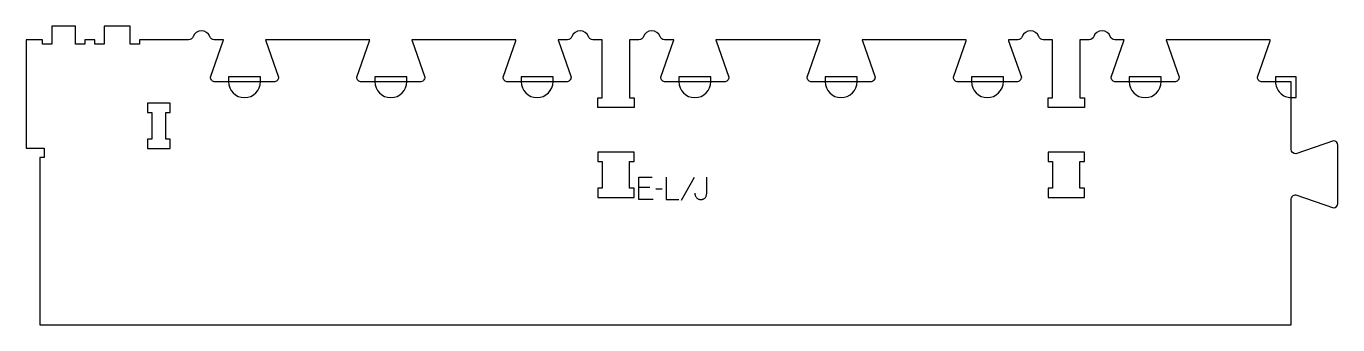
# Model space of a CAD drawing. Extents: x 0 to 1747, y 0 to 398.
import ezdxf

# ---------------------------------------------------------------- set-up
doc = ezdxf.new("R2010")
doc.units = 0
for name, color, linetype in [('1_ANYTOOL_1MMDEEP_LABELS_S', 2, 'CONTINUOUS'), ('3_ANYTOOL_CUTTHROUGH_INSID', 4, 'CONTINUOUS'), ('4_ANYTOOL_CUTTHROUGH_OUTSI', 5, 'CONTINUOUS'), ('5_ANYTOOL_HALF_MILL_9MM_IN', 3, 'CONTINUOUS')]:
    doc.layers.add(name, color=color, linetype=linetype)

msp = doc.modelspace()

# ---------------------------------------------------------------- linework, layer by layer
at = {"layer": '1_ANYTOOL_1MMDEEP_LABELS_S'}
for p, q in [((889.837056, 196.231001), (872.651342, 165.459572)), ((830.951342, 182.773858), (816.294199, 182.773858)), ((847.451342, 180.588144), (838.665628, 180.50243))]:
    msp.add_line(p, q, dxfattribs=at)
for points in [[(835.237056, 166.70243), (816.294199, 166.70243), (816.294199, 196.70243), (834.122771, 196.70243)], [(852.594199, 196.70243), (852.594199, 166.70243), (869.694199, 166.70243)]]:
    msp.add_lwpolyline(points, dxfattribs=at)
msp.add_lwpolyline([(890.908485, 175.188144, 0.042103), (891.043491, 173.587712, 0.047252), (891.460271, 172.038144, 0.047186), (892.165499, 170.58372, 0.040905), (893.115628, 169.273858, 0.051999), (894.286723, 168.166171, 0.059275), (895.670985, 167.345287, 0.058727), (897.261006, 166.854248, 0.045585), (898.922771, 166.70243, 0.043776), (900.507902, 166.841477, 0.056372), (902.029914, 167.291715, 0.056967), (903.357297, 168.041275, 0.051325), (904.494199, 169.059572, 0.045772), (905.422834, 170.290472, 0.04947), (906.101342, 171.673858, 0.049135), (906.509021, 173.212907, 0.04021), (906.637056, 174.80243), (906.637056, 196.70243)], format="xyb", dxfattribs=at)
at = {"layer": '3_ANYTOOL_CUTTHROUGH_INSID'}
for points in [[(167.5, 247), (161.5, 247), (161.5, 234.5), (192, 234.5), (192, 247), (186, 247), (186, 282.5), (192, 282.5), (192, 295), (161.5, 295), (161.5, 282.5), (167.5, 282.5)], [(785.75, 169.5), (810, 169.5), (810, 182), (804, 182), (804, 217.5), (810, 217.5), (810, 230), (761.5, 230), (761.5, 217.5), (767.5, 217.5), (767.5, 182), (761.5, 182), (761.5, 169.5)], [(1385.75, 230), (1361.75, 230), (1361.5, 230), (1361.5, 217.5), (1367.5, 217.5), (1367.5, 182), (1361.5, 182), (1361.5, 169.5), (1361.75, 169.5), (1409.75, 169.5), (1410, 169.5), (1410, 182), (1404, 182), (1404, 217.420062), (1410, 217.420062), (1410, 229.920062), (1386, 229.920062), (1386, 230)]]:
    msp.add_lwpolyline(points, close=True, dxfattribs=at)
at = {"layer": '4_ANYTOOL_CUTTHROUGH_OUTSI'}
msp.add_lwpolyline([(1416.404437, 379.5), (1404, 379.5), (1404, 301.999996), (1409.75, 301.999996, -0.414214), (1410, 301.749996), (1410, 289.749996, -0.414214), (1409.75, 289.499996), (1385.75, 289.499996), (1361.75, 289.499996, -0.414214), (1361.5, 289.749996), (1361.5, 301.749996, -0.414214), (1361.75, 301.999996), (1367.5, 301.999996), (1367.5, 379.5), (1355.095563, 379.5, -0.317837), (1349.203006, 383.666667, 0.707107), (1327.046994, 383.666667, -0.317837), (1321.154437, 379.5), (1308.755437, 379.5, 0.061784), (1308.990431, 378.10513), (1325.885965, 329.832588, -0.084368), (1325.9, 329.75, -0.414214), (1319.65, 323.5), (1241.65, 323.5, -0.414214), (1235.4, 329.75, -0.084368), (1235.414035, 329.832588), (1252.313148, 378.116195, 0.061178), (1252.544563, 379.5), (1113.855437, 379.5, 0.061784), (1114.090431, 378.10513), (1130.985965, 329.832588, -0.084368), (1131, 329.75, -0.414214), (1124.75, 323.5), (1046.75, 323.5, -0.414214), (1040.5, 329.75, -0.084368), (1040.514035, 329.832588), (1057.413148, 378.116195, 0.061178), (1057.644563, 379.5), (918.955437, 379.5, 0.061784), (919.190431, 378.10513), (936.085965, 329.832588, -0.084368), (936.1, 329.75, -0.414214), (929.85, 323.5), (851.85, 323.5, -0.414214), (845.6, 329.75, -0.084368), (845.614035, 329.832588), (862.513148, 378.116195, 0.061178), (862.744563, 379.5), (850.345563, 379.5, -0.317837), (844.453006, 383.666667, 0.707107), (822.296994, 383.666667, -0.317837), (816.404437, 379.5), (804, 379.5), (804, 301.999996), (809.75, 301.999996, -0.414214), (810, 301.749996), (810, 289.749996, -0.414214), (809.75, 289.499996), (785.75, 289.499998), (761.75, 289.5, -0.414214), (761.5, 289.75), (761.5, 301.75, -0.414214), (761.75, 302), (767.5, 302), (767.5, 379.5), (755.095563, 379.5, -0.317837), (749.203006, 383.666667, 0.707107), (727.046994, 383.666667, -0.317837), (721.154437, 379.5), (708.755437, 379.5, 0.061784), (708.990431, 378.10513), (725.885965, 329.832588, -0.084368), (725.9, 329.75, -0.414214), (719.65, 323.5), (641.65, 323.5, -0.414214), (635.4, 329.75, -0.084368), (635.414035, 329.832588), (652.313148, 378.116195, 0.061178), (652.544563, 379.5), (513.855437, 379.5, 0.061784), (514.090431, 378.10513), (530.985965, 329.832588, -0.084368), (531, 329.75, -0.414214), (524.75, 323.5), (446.75, 323.5, -0.414214), (440.5, 329.75, -0.084368), (440.514035, 329.832588), (457.413148, 378.116195, 0.061178), (457.644563, 379.5), (318.955437, 379.5, 0.061784), (319.190431, 378.10513), (336.085965, 329.832588, -0.084368), (336.1, 329.75, -0.414214), (329.85, 323.5), (251.85, 323.5, -0.414214), (245.6, 329.75, -0.084368), (245.614035, 329.832588), (262.513148, 378.116195, 0.061178), (262.744563, 379.5), (250.345563, 379.5, -0.317837), (244.453006, 383.666667, 0.707107), (222.296994, 383.666667, -0.317837), (216.404437, 379.5), (203.75, 379.5), (170.092737, 379.5), (151, 379.5), (151, 373.75, -0.414214), (150.75, 373.5), (138.75, 373.5, -0.414214), (138.5, 373.75), (138.5, 397.5), (104, 397.5), (104, 373.75, -0.414214), (103.75, 373.5), (91.75, 373.5, -0.414214), (91.5, 373.75), (91.5, 379.5), (78.089, 379.5), (78.089, 373.75, -0.414214), (77.839, 373.5), (65.839, 373.5, -0.414214), (65.589, 373.75), (65.589, 397.5), (34, 397.5), (34, 373.75, -0.414214), (33.75, 373.5), (21.75, 373.5, -0.414214), (21.5, 373.75), (21.5, 379.5), (0, 379.5), (0, 235), (23.75, 235, -0.414214), (24, 234.75), (24, 222.75, -0.414214), (23.75, 222.5), (18, 222.5), (18, 0), (1685.5, 0), (1685.499733, 166.831642, -0.414214), (1691.749733, 173.081642, -0.084369), (1691.832321, 173.067606), (1741.79178, 155.581655, 0.412073), (1747.499733, 161.331501), (1747.499733, 239.331501, 0.412073), (1741.79178, 245.081348), (1691.832321, 227.595396, -0.084369), (1691.749733, 227.581361, -0.411451), (1685.500006, 233.773532), (1685.5, 323.5), (1646.75, 323.5, -0.414214), (1640.5, 329.75, -0.084368), (1640.514035, 329.832588), (1657.413148, 378.116195, 0.061178), (1657.644563, 379.5), (1518.955437, 379.5, 0.061784), (1519.190431, 378.10513), (1536.085965, 329.832588, -0.084368), (1536.1, 329.75, -0.414214), (1529.85, 323.5), (1451.85, 323.5, -0.414214), (1445.6, 329.75, -0.084368), (1445.614035, 329.832588), (1462.513148, 378.116195, 0.061178), (1462.744563, 379.5), (1450.345563, 379.5, -0.317837), (1444.453006, 383.666667, 0.707107), (1422.296994, 383.666667, -0.317837)], format="xyb", close=True, dxfattribs=at)
at = {"layer": '5_ANYTOOL_HALF_MILL_9MM_IN'}
for points in [[(269.6, 323.75, 1), (312.1, 323.75), (312.1, 330), (269.6, 330)], [(464.5, 323.75, 1), (507, 323.75), (507, 330), (464.5, 330)], [(659.4, 324), (659.4, 323.75, 1), (701.9, 323.75), (701.9, 330), (659.4, 330)], [(869.6, 323.75, 1), (912.1, 323.75), (912.1, 330), (869.6, 330)], [(1064.5, 323.75, 1), (1107, 323.75), (1107, 330), (1064.5, 330)], [(1259.4, 324), (1259.4, 323.75, 1), (1301.9, 323.75), (1301.9, 330), (1259.4, 330)], [(1469.6, 323.75, 1), (1512.1, 323.75), (1512.1, 330), (1469.6, 330)], [(1664.5, 324), (1664.5, 323.75, 0.414214), (1685.75, 302.5), (1692, 302.5), (1692, 330), (1664.5, 330)]]:
    msp.add_lwpolyline(points, format="xyb", close=True, dxfattribs=at)

doc.saveas('drawing.dxf')
